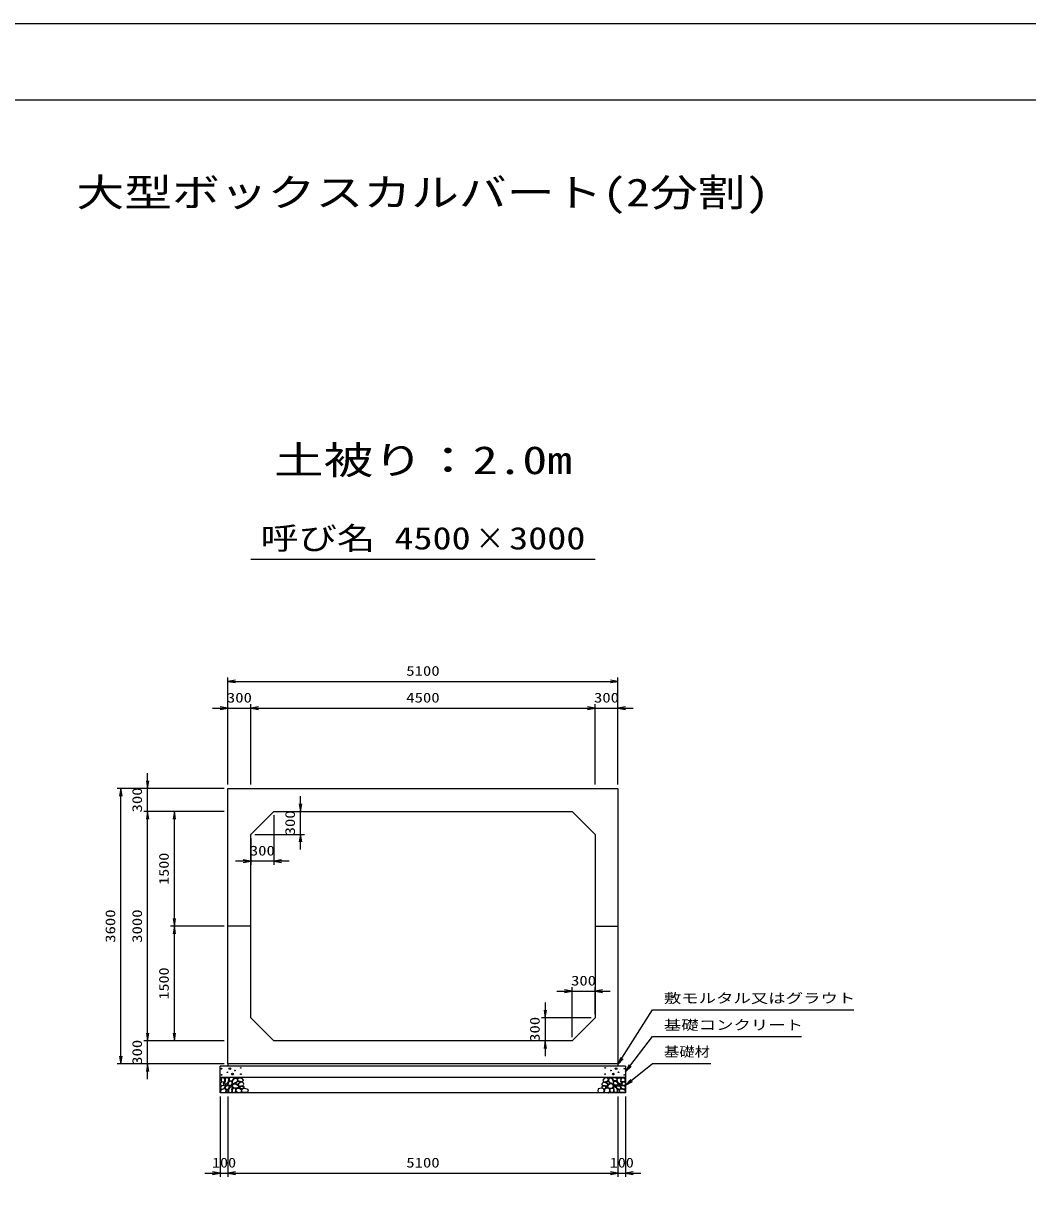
# Model space of a CAD drawing. Units: millimetres at full size. Extents: x 0 to 42050, y 0 to 29700.
# Drawn here: x 15804 to 28927, y 14223 to 29700 of the extents above; entities that cross this region are included whole.
import ezdxf
from ezdxf.enums import TextEntityAlignment as Align

# ---------------------------------------------------------------- set-up
doc = ezdxf.new("R2010")
doc.units = ezdxf.units.MM
for name, color, linetype, lineweight in [('D-DCR-HCHn', 4, 'Continuous', 9), ('D-STR-DIM', 7, 'Continuous', 25), ('D-STR-STRn', 1, 'Continuous', 25), ('D-STR-TXT', 7, 'Continuous', 25), ('D-TTL', 2, 'Continuous', 25), ('D-TTL-TXT', 7, 'Continuous', 25)]:
    doc.layers.add(name, color=color, linetype=linetype, lineweight=lineweight)
doc.styles.add('ＭＳ ゴシック', font='')
doc.styles.get('ＭＳ ゴシック').set_extended_font_data('MS Gothic')

# ---------------------------------------------------------------- blocks, each defined once
blk = doc.blocks.new('open_arrow')
at = {"color": 0, "linetype": 'Continuous', "lineweight": -2}
blk.add_lwpolyline([(7.5, 1.25), (0, 0), (7.5, -1.25)], dxfattribs=at)

msp = doc.modelspace()

# ---------------------------------------------------------------- linework, layer by layer
at = {"layer": 'D-DCR-HCHn'}
for points in [[(18382.281, 15853.808), (18375.346, 15833.005), (18384.592, 15819.136), (18407.707, 15816.824), (18423.488, 15823.599), (18416.952, 15839.939), (18421.575, 15849.185), (18412.33, 15858.431), (18398.461, 15863.053)], [(18426.155, 15777.009), (18443.277, 15802.692), (18441.137, 15809.112), (18417.594, 15815.533), (18396.192, 15813.393), (18381.21, 15800.551), (18379.07, 15785.57), (18381.21, 15770.588), (18398.332, 15766.308)], [(18426.198, 15911.594), (18405.395, 15916.217), (18386.904, 15906.971), (18384.592, 15886.168), (18389.215, 15869.988), (18412.33, 15863.053), (18428.51, 15863.053), (18435.444, 15874.611), (18435.444, 15900.037)], [(18444.69, 15913.906), (18437.756, 15893.102), (18440.067, 15869.988), (18423.887, 15844.562), (18444.69, 15833.005), (18467.805, 15844.562), (18481.673, 15863.053), (18486.296, 15893.102), (18481.673, 15909.283), (18467.805, 15916.217)], [(18449.313, 15833.005), (18437.756, 15823.759), (18442.379, 15816.824), (18458.559, 15816.824), (18465.493, 15819.136), (18470.116, 15828.382), (18463.182, 15835.316)], [(18486.082, 15777.009), (18496.783, 15802.692), (18488.222, 15813.393), (18462.539, 15813.393), (18451.838, 15809.112), (18441.137, 15794.131), (18441.137, 15781.289), (18451.838, 15764.167), (18464.679, 15762.027)], [(18483.985, 15858.431), (18472.427, 15830.693), (18481.673, 15819.136), (18509.411, 15819.136), (18520.968, 15823.759), (18532.525, 15839.939), (18532.525, 15853.808), (18520.968, 15872.299), (18507.099, 15874.611)], [(18522.466, 15725.643), (18528.886, 15744.905), (18526.746, 15766.308), (18541.728, 15789.85), (18522.466, 15800.551), (18501.063, 15789.85), (18488.222, 15772.728), (18483.941, 15744.905), (18488.222, 15729.924), (18501.063, 15723.503)], [(18518.185, 15800.551), (18528.886, 15809.112), (18524.606, 15815.533), (18509.624, 15815.533), (18503.204, 15813.393), (18498.923, 15804.832), (18505.344, 15798.411)], [(18588.203, 15779.532), (18552.829, 15786.129), (18537.782, 15798.266), (18533.03, 15817.263), (18547.713, 15831.629), (18576.323, 15839.69), (18597.97, 15826.761), (18611.961, 15809.347), (18608.002, 15791.67)], [(18548.447, 15836.214), (18535.689, 15840.569), (18534.425, 15868.678), (18547.512, 15897.359), (18564.448, 15913.536), (18596.403, 15907.032), (18599.133, 15871.913), (18588.816, 15859.876), (18560.739, 15844.301)], [(18579.798, 15845.711), (18581.454, 15839.566), (18587.011, 15835.193), (18599.19, 15833.302), (18610.305, 15839.802), (18620.592, 15849.138), (18629.858, 15857.333), (18629.635, 15863.462), (18623.736, 15868.875), (18609.203, 15870.356), (18596.47, 15864.383), (18587.011, 15855.165), (18582.281, 15850.556)], [(18607.012, 15879.601), (18600.964, 15885.086), (18599.897, 15890.792), (18603.414, 15903.305), (18613.71, 15917.61), (18636.004, 15916.105), (18657.571, 15905.811), (18672.195, 15885.597), (18670.021, 15872.456), (18663.02, 15865.716), (18651.769, 15863.215), (18635.511, 15867.483), (18614.289, 15874.481)], [(18668.372, 15811.832), (18673.688, 15816.874), (18680.476, 15825.68), (18682.145, 15833.275), (18678.144, 15847.685), (18664.088, 15858.67), (18643.907, 15857.89), (18616.698, 15843.001), (18607.086, 15830.757), (18610.152, 15816.784), (18619.778, 15810.04), (18628.599, 15809.145), (18642.363, 15809.524), (18655.808, 15811.002)], [(18624.971, 15785.265), (18629.183, 15788.446), (18632.686, 15793.505), (18632.81, 15800.431), (18628.414, 15806.067), (18620.769, 15807.977), (18614.356, 15806.179), (18612.704, 15800.442), (18611.896, 15794.835), (18612.881, 15787.456), (18618.975, 15784.127)], [(18652.597, 15770.331), (18642.895, 15775.079), (18635.89, 15783.822), (18635.719, 15795.084), (18639.942, 15805.627), (18655.189, 15807.625), (18670.054, 15808.018), (18684.481, 15802.512), (18686.849, 15793.273), (18674.54, 15782.195), (18659.555, 15773.15)], [(23397.403, 15770.331), (23407.105, 15775.079), (23414.11, 15783.822), (23414.281, 15795.084), (23410.058, 15805.627), (23394.811, 15807.625), (23379.946, 15808.018), (23365.519, 15802.512), (23363.151, 15793.273), (23375.46, 15782.195), (23390.445, 15773.15)], [(23381.628, 15811.832), (23376.312, 15816.874), (23369.524, 15825.68), (23367.855, 15833.275), (23371.856, 15847.685), (23385.912, 15858.67), (23406.093, 15857.89), (23433.302, 15843.001), (23442.914, 15830.757), (23439.848, 15816.784), (23430.222, 15810.04), (23421.401, 15809.145), (23407.637, 15809.524), (23394.192, 15811.002)], [(23442.988, 15879.601), (23449.036, 15885.086), (23450.103, 15890.792), (23446.586, 15903.305), (23436.29, 15917.61), (23413.996, 15916.105), (23392.429, 15905.811), (23377.805, 15885.597), (23379.979, 15872.456), (23386.98, 15865.716), (23398.231, 15863.215), (23414.489, 15867.483), (23435.711, 15874.481)], [(23425.029, 15785.265), (23420.817, 15788.446), (23417.314, 15793.505), (23417.19, 15800.431), (23421.586, 15806.067), (23429.231, 15807.977), (23435.644, 15806.179), (23437.296, 15800.442), (23438.104, 15794.835), (23437.119, 15787.456), (23431.025, 15784.127)], [(23470.202, 15845.711), (23468.546, 15839.566), (23462.989, 15835.193), (23450.81, 15833.302), (23439.695, 15839.802), (23429.408, 15849.138), (23420.142, 15857.333), (23420.365, 15863.462), (23426.264, 15868.875), (23440.797, 15870.356), (23453.53, 15864.383), (23462.989, 15855.165), (23467.719, 15850.556)], [(23461.797, 15779.532), (23497.171, 15786.129), (23512.218, 15798.266), (23516.97, 15817.263), (23502.287, 15831.629), (23473.677, 15839.69), (23452.03, 15826.761), (23438.039, 15809.347), (23441.998, 15791.67)], [(23501.553, 15836.214), (23514.311, 15840.569), (23515.575, 15868.678), (23502.488, 15897.359), (23485.552, 15913.536), (23453.597, 15907.032), (23450.867, 15871.913), (23461.184, 15859.876), (23489.261, 15844.301)], [(23527.534, 15725.643), (23521.114, 15744.905), (23523.254, 15766.308), (23508.272, 15789.85), (23527.534, 15800.551), (23548.937, 15789.85), (23561.778, 15772.728), (23566.059, 15744.905), (23561.778, 15729.924), (23548.937, 15723.503)], [(23566.015, 15858.431), (23577.573, 15830.693), (23568.327, 15819.136), (23540.589, 15819.136), (23529.032, 15823.759), (23517.475, 15839.939), (23517.475, 15853.808), (23529.032, 15872.299), (23542.901, 15874.611)], [(23531.815, 15800.551), (23521.114, 15809.112), (23525.394, 15815.533), (23540.376, 15815.533), (23546.796, 15813.393), (23551.077, 15804.832), (23544.656, 15798.411)], [(23563.918, 15777.009), (23553.217, 15802.692), (23561.778, 15813.393), (23587.461, 15813.393), (23598.162, 15809.112), (23608.863, 15794.131), (23608.863, 15781.289), (23598.162, 15764.167), (23585.321, 15762.027)], [(23605.31, 15913.906), (23612.244, 15893.102), (23609.933, 15869.988), (23626.113, 15844.562), (23605.31, 15833.005), (23582.195, 15844.562), (23568.327, 15863.053), (23563.704, 15893.102), (23568.327, 15909.283), (23582.195, 15916.217)], [(23600.687, 15833.005), (23612.244, 15823.759), (23607.621, 15816.824), (23591.441, 15816.824), (23584.507, 15819.136), (23579.884, 15828.382), (23586.818, 15835.316)], [(23623.845, 15777.009), (23606.723, 15802.692), (23608.863, 15809.112), (23632.406, 15815.533), (23653.808, 15813.393), (23668.79, 15800.551), (23670.93, 15785.57), (23668.79, 15770.588), (23651.668, 15766.308)], [(23623.802, 15911.594), (23644.605, 15916.217), (23663.096, 15906.971), (23665.408, 15886.168), (23660.785, 15869.988), (23637.67, 15863.053), (23621.49, 15863.053), (23614.556, 15874.611), (23614.556, 15900.037)], [(23667.719, 15853.808), (23674.654, 15833.005), (23665.408, 15819.136), (23642.293, 15816.824), (23626.512, 15823.599), (23633.048, 15839.939), (23628.425, 15849.185), (23637.67, 15858.431), (23651.539, 15863.053)], [(18434.716, 15723.503), (18449.698, 15729.924), (18453.978, 15751.326), (18445.417, 15766.308), (18430.435, 15770.588), (18411.173, 15768.448), (18389.771, 15759.887), (18379.07, 15747.045), (18379.07, 15732.064), (18385.49, 15723.503), (18411.173, 15725.643)], [(18481.801, 15729.924), (18481.801, 15755.606), (18471.1, 15762.027), (18460.399, 15755.606), (18458.259, 15740.625), (18460.399, 15727.783), (18475.381, 15723.503)], [(18539.588, 15727.783), (18558.85, 15723.503), (18575.972, 15732.064), (18578.112, 15751.326), (18575.968, 15774.878), (18552.429, 15782.327), (18537.447, 15778.603), (18531.027, 15762.027), (18531.027, 15738.484)], [(18587.352, 15773.637), (18602.306, 15782.556), (18628.44, 15782.292), (18649.93, 15763.525), (18653.643, 15734.899), (18639.853, 15724.245), (18603.098, 15721.871), (18586.731, 15731.633), (18582.172, 15754.06)], [(18684.972, 15722.493), (18669.837, 15724.274), (18659.866, 15729.787), (18655.835, 15742.722), (18655.945, 15754.963), (18665.172, 15771.678), (18683.242, 15782.822), (18710.731, 15778.403), (18732.453, 15770.334), (18737.643, 15746.125), (18733.03, 15728.257), (18711.884, 15722.877)], [(23365.028, 15722.493), (23380.163, 15724.274), (23390.134, 15729.787), (23394.165, 15742.722), (23394.055, 15754.963), (23384.828, 15771.678), (23366.758, 15782.822), (23339.269, 15778.403), (23317.547, 15770.334), (23312.357, 15746.125), (23316.97, 15728.257), (23338.116, 15722.877)], [(23462.648, 15773.637), (23447.694, 15782.556), (23421.56, 15782.292), (23400.07, 15763.525), (23396.357, 15734.899), (23410.147, 15724.245), (23446.902, 15721.871), (23463.269, 15731.633), (23467.828, 15754.06)], [(23510.412, 15727.783), (23491.15, 15723.503), (23474.028, 15732.064), (23471.888, 15751.326), (23474.032, 15774.878), (23497.571, 15782.327), (23512.553, 15778.603), (23518.973, 15762.027), (23518.973, 15738.484)], [(23568.199, 15729.924), (23568.199, 15755.606), (23578.9, 15762.027), (23589.601, 15755.606), (23591.741, 15740.625), (23589.601, 15727.783), (23574.619, 15723.503)], [(23615.284, 15723.503), (23600.302, 15729.924), (23596.022, 15751.326), (23604.583, 15766.308), (23619.565, 15770.588), (23638.827, 15768.448), (23660.229, 15759.887), (23670.93, 15747.045), (23670.93, 15732.064), (23664.51, 15723.503), (23638.827, 15725.643)]]:
    msp.add_lwpolyline(points, close=True, dxfattribs=at)
for points in [[(18518.432, 15918.547), (18501.093, 15916.446), (18489.258, 15908.701), (18489.626, 15889.819), (18495.514, 15876.087), (18510.025, 15876.185), (18530.107, 15879.153), (18539.799, 15893.689), (18549.082, 15903.492), (18551.884, 15914.345), (18539.099, 15918.547), (18518.082, 15918.547)], [(23531.568, 15918.547), (23548.907, 15916.446), (23560.742, 15908.701), (23560.374, 15889.819), (23554.486, 15876.087), (23539.975, 15876.185), (23519.893, 15879.153), (23510.201, 15893.689), (23500.918, 15903.492), (23498.116, 15914.345), (23510.901, 15918.547), (23531.918, 15918.547)]]:
    msp.add_lwpolyline(points, dxfattribs=at)
for centre, radius in [((18391.091, 16036.145), 4.5), ((18392.803, 15955.879), 4.5), ((18468.437, 15988.641), 4.5), ((18500.004, 16036.145), 11.25), ((18534.996, 15964.955), 11.25), ((18566.563, 16012.459), 4.5), ((18642.197, 16045.221), 4.5), ((18643.909, 15964.955), 4.5), ((23406.091, 15964.955), 4.5), ((23407.803, 16045.221), 4.5), ((23483.437, 16012.459), 4.5), ((23515.004, 15964.955), 11.25), ((23549.996, 16036.145), 11.25), ((23581.563, 15988.641), 4.5), ((23657.197, 15955.879), 4.5), ((23658.909, 16036.145), 4.5)]:
    msp.add_circle(centre, radius, dxfattribs=at)
at = {"layer": 'D-STR-DIM'}
for p, q in [((18475, 19750), (18475, 21150)), ((18475, 21100), (23575, 21100)), ((23575, 19750), (23575, 21150)), ((18275, 20750), (18975, 20750)), ((18475, 19750), (18475, 20800)), ((18775, 19750), (18775, 20800)), ((18775, 19750), (18775, 20800)), ((18775, 20750), (23275, 20750)), ((23075, 20750), (23775, 20750)), ((23275, 19750), (23275, 20800)), ((23275, 19750), (23275, 20800)), ((23575, 19750), (23575, 20800)), ((17425, 19200), (17425, 19900)), ((18425, 19700), (17025, 19700)), ((17075, 16100), (17075, 19700)), ((18425, 19700), (17375, 19700)), ((19425, 18900), (19425, 19600)), ((18425, 19400), (17375, 19400)), ((18425, 19400), (17375, 19400)), ((17425, 16400), (17425, 19400)), ((18425, 19400), (17725, 19400)), ((17775, 17900), (17775, 19400)), ((19075, 19350), (19075, 18700)), ((19125, 19400), (19475, 19400)), ((18775, 19050), (18775, 18700)), ((18825, 19100), (19475, 19100)), ((19275, 18750), (18575, 18750)), ((18425, 17900), (17725, 17900)), ((18425, 17900), (17725, 17900)), ((17775, 16400), (17775, 17900)), ((22775, 17050), (23475, 17050)), ((22975, 16450), (22975, 17100)), ((23275, 16750), (23275, 17100)), ((22625, 16900), (22625, 16200)), ((17425, 15900), (17425, 16600)), ((23225, 16700), (22575, 16700)), ((18425, 16400), (17375, 16400)), ((18425, 16400), (17375, 16400)), ((18425, 16400), (17725, 16400)), ((22925, 16400), (22575, 16400)), ((18425, 16100), (17025, 16100)), ((18425, 16100), (17375, 16100)), ((18375, 15670), (18375, 14620)), ((18475, 15670), (18475, 14620)), ((18475, 15670), (18475, 14620)), ((23575, 15670), (23575, 14620)), ((23575, 15670), (23575, 14620)), ((23675, 15670), (23675, 14620)), ((18175, 14670), (18675, 14670)), ((18475, 14670), (23575, 14670)), ((23375, 14670), (23875, 14670))]:
    msp.add_line(p, q, dxfattribs=at)
at = {"layer": 'D-STR-STRn'}
for p, q in [((18475, 19700), (23575, 19700)), ((18475, 16100), (18475, 19700)), ((23575, 19700), (23575, 16100)), ((18775, 19100), (19075, 19400)), ((19075, 19400), (22975, 19400)), ((22975, 19400), (23275, 19100)), ((18775, 16700), (18775, 19100)), ((23275, 19100), (23275, 16700)), ((18775, 17900), (18475, 17900)), ((23275, 17900), (23575, 17900)), ((19075, 16400), (18775, 16700)), ((23275, 16700), (22975, 16400)), ((22975, 16400), (19075, 16400)), ((23575, 16100), (18475, 16100)), ((18475, 16100), (18475, 16070)), ((23575, 16100), (23575, 16070)), ((23675, 16070), (18375, 16070)), ((18375, 15720), (18375, 16070)), ((23675, 16070), (23675, 15720)), ((23675, 15920), (18375, 15920)), ((23675, 15720), (18375, 15720))]:
    msp.add_line(p, q, dxfattribs=at)
at = {"layer": 'D-STR-TXT'}
for points in [[(23575, 16090), (24025, 16805), (24125, 16805), (26658.756, 16805)], [(23675, 15995), (24025, 16455), (24125, 16455), (25976.523, 16455)], [(23675, 15820), (24025, 16105), (24125, 16105), (24789.721, 16105)]]:
    msp.add_lwpolyline(points, dxfattribs=at)
at = {"layer": 'D-TTL'}
for points in [[(0, 0), (42050, 0), (42050, 29700), (0, 29700)], [(1000, 1000), (41050, 1000), (41050, 28700), (1000, 28700)]]:
    msp.add_lwpolyline(points, close=True, dxfattribs=at)
at = {"layer": 'D-TTL-TXT'}
msp.add_line((18775, 22700), (23275, 22700), dxfattribs=at)

# ---------------------------------------------------------------- block references
at = {"layer": 'D-STR-DIM', "xscale": 13.3, "yscale": 13.3}
for p in [(18475, 21100), (18775, 20750), (18775, 20750), (23575, 20750), (19075, 18750), (23275, 17050), (18475, 14670), (18475, 14670), (23675, 14670)]:
    msp.add_blockref('open_arrow', p, dxfattribs=at)
for p, rotation in [((23575, 21100), 180), ((18475, 20750), 180), ((23275, 20750), 180), ((23275, 20750), 180), ((17075, 19700), 270), ((17425, 19700), 90), ((17425, 19400), 270), ((17425, 19400), 270), ((17775, 19400), 270), ((19425, 19400), 90), ((19425, 19100), 270), ((18775, 18750), 180), ((17775, 17900), 90), ((17775, 17900), 270), ((22975, 17050), 180), ((22625, 16700), 90), ((17425, 16400), 90), ((17425, 16400), 90), ((17775, 16400), 90), ((22625, 16400), 270), ((17075, 16100), 90), ((17425, 16100), 270), ((18375, 14670), 180), ((23575, 14670), 180), ((23575, 14670), 180)]:
    msp.add_blockref('open_arrow', p, dxfattribs=dict(at, rotation=rotation))
at = {"layer": 'D-STR-TXT', "xscale": 13.3, "yscale": 13.3}
for p, rotation in [((23575, 16090), 57.8), ((23675, 15995), 52.7), ((23675, 15820), 39.2)]:
    msp.add_blockref('open_arrow', p, dxfattribs=dict(at, rotation=rotation))

# ---------------------------------------------------------------- texts
at = {"layer": 'D-STR-DIM', "style": 'ＭＳ ゴシック'}
for s, width, p in [('5100', 1.25, (21025, 21237.5)), ('300', 1.25, (18625, 20887.5)), ('4500', 1.25, (21025, 20887.5)), ('300', 1.25, (23425, 20887.5)), ('300', 1.25, (18925, 18887.5)), ('300', 1.25, (23125, 17187.5)), ('100', 1.2, (18425, 14807.5)), ('5100', 1.25, (21025, 14807.5)), ('100', 1.2, (23625, 14807.5))]:
    msp.add_text(s, height=128.3, dxfattribs=dict(at, width=width)).set_placement(p, align=Align.MIDDLE_CENTER)
for s, width, p in [('300', 1.25, (17287.5, 19550)), ('300', 1.25, (19287.5, 19250)), ('1500', 1.2, (17637.5, 18650)), ('3600', 1.25, (16937.5, 17900)), ('3000', 1.25, (17287.5, 17900)), ('1500', 1.2, (17637.5, 17150)), ('300', 1.25, (22487.5, 16550)), ('300', 1.25, (17287.5, 16250))]:
    msp.add_text(s, height=128.3, rotation=90, dxfattribs=dict(at, width=width)).set_placement(p, align=Align.MIDDLE_CENTER)
at = {"layer": 'D-STR-TXT', "style": 'ＭＳ ゴシック'}
for s, width, p in [('敷モルタル又はグラウト', 1.3, (24175, 16855)), ('基礎コンクリート', 1.3, (24175, 16505)), ('基礎材', 1.15, (24175, 16155))]:
    msp.add_text(s, height=128.3, dxfattribs=dict(at, width=width)).set_placement(p, align=Align.BOTTOM_LEFT)
at = {"layer": 'D-TTL-TXT', "style": 'ＭＳ ゴシック'}
for s, height, width, p in [('大型ボックスカルバート(2分割)', 366.6, 1.25, (21025, 27200)), ('土被り：2.0m', 366.6, 1.3, (21025, 23700)), ('呼び名', 293.3, 1.25, (19650, 22737.5)), ('4500', 293.3, 1.25, (21150, 22737.5)), ('×', 293.3, 0.95, (21900, 22737.5)), ('3000', 293.3, 1.25, (22650, 22737.5))]:
    msp.add_text(s, height=height, dxfattribs=dict(at, width=width)).set_placement(p, align=Align.BOTTOM_CENTER)

doc.saveas('drawing.dxf')
